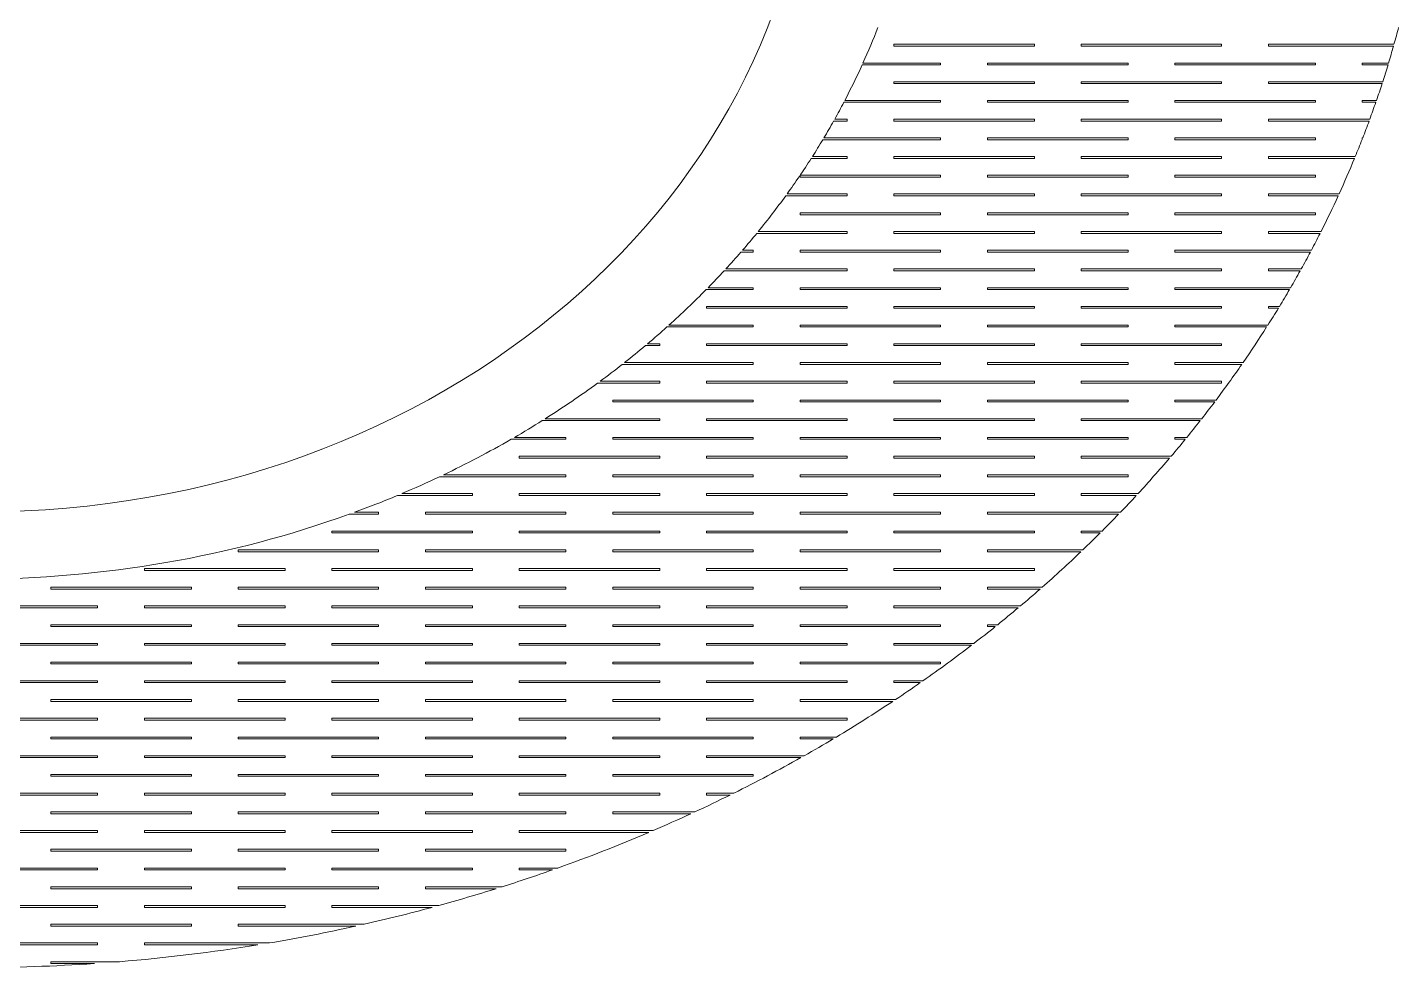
# Model space of a CAD drawing. Header units: millimetres. Extents: x 4 to 421, y -237 to -7.
# Drawn here: x 118 to 221.3, y -236.5 to -165.6 of the extents above; entities that cross this region are included whole.
import ezdxf

# ---------------------------------------------------------------- set-up
doc = ezdxf.new("R2010")
doc.units = ezdxf.units.MM
doc.header["$MEASUREMENT"] = 0
doc.layers.add('Layer 1', color=7, linetype='Continuous', lineweight=0)

msp = doc.modelspace()

# ---------------------------------------------------------------- linework, layer by layer
at = {"layer": 'Layer 1', "color": 5, "lineweight": 0, "true_color": 0x0000ff}
for p, q in [((183.29, -167.06), (183.29, -166.91)), ((193.87, -166.91), (183.29, -166.91)), ((183.29, -167.06), (193.87, -167.06)), ((193.87, -166.91), (193.87, -167.06)), ((207.98, -166.91), (197.4, -166.91)), ((197.4, -167.06), (197.4, -166.91)), ((197.4, -167.06), (207.98, -167.06)), ((207.98, -166.91), (207.98, -167.06)), ((211.51, -167.06), (211.51, -166.91)), ((220.96, -166.91), (211.51, -166.91)), ((211.51, -167.06), (220.92, -167.06)), ((186.81, -168.33), (180.96, -168.33)), ((186.81, -168.33), (186.81, -168.47)), ((200.93, -168.33), (190.34, -168.33)), ((190.34, -168.47), (190.34, -168.33)), ((200.93, -168.33), (200.93, -168.47)), ((204.45, -168.47), (204.45, -168.33)), ((215.04, -168.33), (204.45, -168.33)), ((215.04, -168.33), (215.04, -168.47)), ((218.56, -168.47), (218.56, -168.33)), ((220.55, -168.33), (218.56, -168.33)), ((180.9, -168.47), (186.81, -168.47)), ((190.34, -168.47), (200.93, -168.47)), ((204.45, -168.47), (215.04, -168.47)), ((218.56, -168.47), (220.51, -168.47)), ((183.29, -169.88), (183.29, -169.74)), ((193.87, -169.74), (183.29, -169.74)), ((183.29, -169.88), (193.87, -169.88)), ((193.87, -169.74), (193.87, -169.88)), ((207.98, -169.74), (197.4, -169.74)), ((197.4, -169.88), (197.4, -169.74)), ((197.4, -169.88), (207.98, -169.88)), ((207.98, -169.74), (207.98, -169.88)), ((211.51, -169.88), (211.51, -169.74)), ((220.11, -169.74), (211.51, -169.74)), ((211.51, -169.88), (220.07, -169.88)), ((179.52, -171.29), (186.81, -171.29)), ((186.81, -171.15), (179.59, -171.15)), ((186.81, -171.15), (186.81, -171.29)), ((200.93, -171.15), (190.34, -171.15)), ((190.34, -171.29), (190.34, -171.15)), ((190.34, -171.29), (200.93, -171.29)), ((200.93, -171.15), (200.93, -171.29)), ((204.45, -171.29), (204.45, -171.15)), ((215.04, -171.15), (204.45, -171.15)), ((204.45, -171.29), (215.04, -171.29)), ((215.04, -171.15), (215.04, -171.29)), ((218.56, -171.29), (218.56, -171.15)), ((219.64, -171.15), (218.56, -171.15)), ((218.56, -171.29), (219.59, -171.29)), ((178.75, -172.7), (179.76, -172.7)), ((179.76, -172.56), (178.83, -172.56)), ((179.76, -172.56), (179.76, -172.7)), ((183.29, -172.7), (183.29, -172.56)), ((193.87, -172.56), (183.29, -172.56)), ((183.29, -172.7), (193.87, -172.7)), ((193.87, -172.56), (193.87, -172.7)), ((207.98, -172.56), (197.4, -172.56)), ((197.4, -172.7), (197.4, -172.56)), ((197.4, -172.7), (207.98, -172.7)), ((207.98, -172.56), (207.98, -172.7)), ((211.51, -172.7), (211.51, -172.56)), ((219.14, -172.56), (211.51, -172.56)), ((211.51, -172.7), (219.09, -172.7)), ((177.93, -174.11), (186.81, -174.11)), ((186.81, -173.97), (178.02, -173.97)), ((186.81, -173.97), (186.81, -174.11)), ((200.93, -173.97), (190.34, -173.97)), ((190.34, -174.11), (190.34, -173.97)), ((190.34, -174.11), (200.93, -174.11)), ((200.93, -173.97), (200.93, -174.11)), ((204.45, -174.11), (204.45, -173.97)), ((215.04, -173.97), (204.45, -173.97)), ((204.45, -174.11), (215.04, -174.11)), ((215.04, -173.97), (215.04, -174.11)), ((218.61, -173.97), (218.56, -173.97)), ((218.56, -174.08), (218.56, -173.97)), ((177.06, -175.52), (179.76, -175.52)), ((179.76, -175.38), (177.15, -175.38)), ((179.76, -175.38), (179.76, -175.52)), ((183.29, -175.52), (183.29, -175.38)), ((193.87, -175.38), (183.29, -175.38)), ((183.29, -175.52), (193.87, -175.52)), ((193.87, -175.38), (193.87, -175.52)), ((207.98, -175.38), (197.4, -175.38)), ((197.4, -175.52), (197.4, -175.38)), ((197.4, -175.52), (207.98, -175.52)), ((207.98, -175.38), (207.98, -175.52)), ((211.51, -175.52), (211.51, -175.38)), ((218.04, -175.38), (211.51, -175.38)), ((211.51, -175.52), (217.99, -175.52)), ((176.23, -176.93), (176.23, -176.79)), ((186.81, -176.79), (176.23, -176.79)), ((176.23, -176.93), (186.81, -176.93)), ((186.81, -176.79), (186.81, -176.93)), ((200.93, -176.79), (190.34, -176.79)), ((190.34, -176.93), (190.34, -176.79)), ((190.34, -176.93), (200.93, -176.93)), ((200.93, -176.79), (200.93, -176.93)), ((204.45, -176.93), (204.45, -176.79)), ((215.04, -176.79), (204.45, -176.79)), ((204.45, -176.93), (215.04, -176.93)), ((215.04, -176.79), (215.04, -176.93)), ((175.14, -178.34), (179.76, -178.34)), ((179.76, -178.2), (175.24, -178.2)), ((179.76, -178.2), (179.76, -178.34)), ((193.87, -178.2), (183.29, -178.2)), ((183.29, -178.34), (183.29, -178.2)), ((183.29, -178.34), (193.87, -178.34)), ((193.87, -178.2), (193.87, -178.34)), ((207.98, -178.2), (197.4, -178.2)), ((197.4, -178.34), (197.4, -178.2)), ((197.4, -178.34), (207.98, -178.34)), ((207.98, -178.2), (207.98, -178.34)), ((211.51, -178.34), (211.51, -178.2)), ((216.82, -178.2), (211.51, -178.2)), ((211.51, -178.34), (216.76, -178.34)), ((186.81, -179.61), (176.23, -179.61)), ((176.23, -179.76), (176.23, -179.61)), ((186.81, -179.61), (186.81, -179.76)), ((200.93, -179.61), (190.34, -179.61)), ((190.34, -179.76), (190.34, -179.61)), ((200.93, -179.61), (200.93, -179.76)), ((204.45, -179.76), (204.45, -179.61)), ((215.04, -179.61), (204.45, -179.61)), ((215.04, -179.61), (215.04, -179.76)), ((176.23, -179.76), (186.81, -179.76)), ((190.34, -179.76), (200.93, -179.76)), ((204.45, -179.76), (215.04, -179.76)), ((172.96, -181.17), (179.76, -181.17)), ((179.76, -181.03), (173.07, -181.03)), ((179.76, -181.03), (179.76, -181.17)), ((193.87, -181.03), (183.29, -181.03)), ((183.29, -181.17), (183.29, -181.03)), ((183.29, -181.17), (193.87, -181.17)), ((193.87, -181.03), (193.87, -181.17)), ((207.98, -181.03), (197.4, -181.03)), ((197.4, -181.17), (197.4, -181.03)), ((197.4, -181.17), (207.98, -181.17)), ((207.98, -181.03), (207.98, -181.17)), ((211.51, -181.17), (211.51, -181.03)), ((215.47, -181.03), (211.51, -181.03)), ((211.51, -181.17), (215.39, -181.17)), ((171.77, -182.58), (172.7, -182.58)), ((172.7, -182.44), (171.89, -182.44)), ((172.7, -182.44), (172.7, -182.58)), ((186.81, -182.44), (176.23, -182.44)), ((176.23, -182.58), (176.23, -182.44)), ((176.23, -182.58), (186.81, -182.58)), ((186.81, -182.44), (186.81, -182.58)), ((200.93, -182.44), (190.34, -182.44)), ((190.34, -182.58), (190.34, -182.44)), ((190.34, -182.58), (200.93, -182.58)), ((200.93, -182.44), (200.93, -182.58)), ((204.45, -182.58), (204.45, -182.44)), ((214.74, -182.44), (204.45, -182.44)), ((204.45, -182.58), (214.66, -182.58)), ((170.5, -183.99), (179.76, -183.99)), ((179.76, -183.85), (170.63, -183.85)), ((179.76, -183.85), (179.76, -183.99)), ((193.87, -183.85), (183.29, -183.85)), ((183.29, -183.99), (183.29, -183.85)), ((183.29, -183.99), (193.87, -183.99)), ((193.87, -183.85), (193.87, -183.99)), ((207.98, -183.85), (197.4, -183.85)), ((197.4, -183.99), (197.4, -183.85)), ((197.4, -183.99), (207.98, -183.99)), ((207.98, -183.85), (207.98, -183.99)), ((211.51, -183.99), (211.51, -183.85)), ((213.97, -183.85), (211.51, -183.85)), ((211.51, -183.99), (213.89, -183.99)), ((169.15, -185.4), (172.7, -185.4)), ((172.7, -185.26), (169.29, -185.26)), ((172.7, -185.26), (172.7, -185.4)), ((186.81, -185.26), (176.23, -185.26)), ((176.23, -185.4), (176.23, -185.26)), ((176.23, -185.4), (186.81, -185.4)), ((186.81, -185.26), (186.81, -185.4)), ((200.93, -185.26), (190.34, -185.26)), ((190.34, -185.4), (190.34, -185.26)), ((190.34, -185.4), (200.93, -185.4)), ((200.93, -185.26), (200.93, -185.4)), ((204.45, -185.4), (204.45, -185.26)), ((213.17, -185.26), (204.45, -185.26)), ((204.45, -185.4), (213.09, -185.4)), ((169.18, -186.81), (169.18, -186.67)), ((179.76, -186.67), (169.18, -186.67)), ((169.18, -186.81), (179.76, -186.81)), ((179.76, -186.67), (179.76, -186.81)), ((193.87, -186.67), (183.29, -186.67)), ((183.29, -186.81), (183.29, -186.67)), ((183.29, -186.81), (193.87, -186.81)), ((193.87, -186.67), (193.87, -186.81)), ((207.98, -186.67), (197.4, -186.67)), ((197.4, -186.81), (197.4, -186.67)), ((197.4, -186.81), (207.98, -186.81)), ((207.98, -186.67), (207.98, -186.81)), ((211.51, -186.81), (211.51, -186.67)), ((212.34, -186.67), (211.51, -186.67)), ((211.51, -186.81), (212.25, -186.81)), ((166.19, -188.22), (172.7, -188.22)), ((172.7, -188.08), (166.35, -188.08)), ((172.7, -188.08), (172.7, -188.22)), ((186.81, -188.08), (176.23, -188.08)), ((176.23, -188.22), (176.23, -188.08)), ((176.23, -188.22), (186.81, -188.22)), ((186.81, -188.08), (186.81, -188.22)), ((200.93, -188.08), (190.34, -188.08)), ((190.34, -188.22), (190.34, -188.08)), ((190.34, -188.22), (200.93, -188.22)), ((200.93, -188.08), (200.93, -188.22)), ((204.45, -188.22), (204.45, -188.08)), ((211.46, -188.08), (204.45, -188.08)), ((204.45, -188.22), (211.37, -188.22)), ((164.57, -189.63), (165.65, -189.63)), ((165.65, -189.49), (164.73, -189.49)), ((165.65, -189.49), (165.65, -189.63)), ((169.18, -189.63), (169.18, -189.49)), ((179.76, -189.49), (169.18, -189.49)), ((169.18, -189.63), (179.76, -189.63)), ((179.76, -189.49), (179.76, -189.63)), ((193.87, -189.49), (183.29, -189.49)), ((183.29, -189.63), (183.29, -189.49)), ((183.29, -189.63), (193.87, -189.63)), ((193.87, -189.49), (193.87, -189.63)), ((207.98, -189.49), (197.4, -189.49)), ((197.4, -189.63), (197.4, -189.49)), ((197.4, -189.63), (207.98, -189.63)), ((207.98, -189.49), (207.98, -189.63)), ((162.83, -191.04), (172.7, -191.04)), ((172.7, -190.9), (163.01, -190.9)), ((172.7, -190.9), (172.7, -191.04)), ((186.81, -190.9), (176.23, -190.9)), ((176.23, -191.04), (176.23, -190.9)), ((176.23, -191.04), (186.81, -191.04)), ((186.81, -190.9), (186.81, -191.04)), ((200.93, -190.9), (190.34, -190.9)), ((190.34, -191.04), (190.34, -190.9)), ((190.34, -191.04), (200.93, -191.04)), ((200.93, -190.9), (200.93, -191.04)), ((204.45, -191.04), (204.45, -190.9)), ((209.59, -190.9), (204.45, -190.9)), ((204.45, -191.04), (209.5, -191.04)), ((160.97, -192.46), (165.65, -192.46)), ((165.65, -192.31), (161.16, -192.31)), ((165.65, -192.31), (165.65, -192.46)), ((169.18, -192.46), (169.18, -192.31)), ((179.76, -192.31), (169.18, -192.31)), ((169.18, -192.46), (179.76, -192.46)), ((179.76, -192.31), (179.76, -192.46)), ((193.87, -192.31), (183.29, -192.31)), ((183.29, -192.46), (183.29, -192.31)), ((183.29, -192.46), (193.87, -192.46)), ((193.87, -192.31), (193.87, -192.46)), ((197.4, -192.46), (197.4, -192.31)), ((207.98, -192.31), (197.4, -192.31)), ((197.4, -192.46), (207.98, -192.46)), ((207.98, -192.31), (207.98, -192.46)), ((162.12, -193.87), (162.12, -193.73)), ((172.7, -193.73), (162.12, -193.73)), ((162.12, -193.87), (172.7, -193.87)), ((172.7, -193.73), (172.7, -193.87)), ((186.81, -193.73), (176.23, -193.73)), ((176.23, -193.87), (176.23, -193.73)), ((176.23, -193.87), (186.81, -193.87)), ((186.81, -193.73), (186.81, -193.87)), ((190.34, -193.87), (190.34, -193.73)), ((200.93, -193.73), (190.34, -193.73)), ((190.34, -193.87), (200.93, -193.87)), ((200.93, -193.73), (200.93, -193.87)), ((204.45, -193.87), (204.45, -193.73)), ((207.56, -193.73), (204.45, -193.73)), ((204.45, -193.87), (207.46, -193.87)), ((165.65, -195.14), (157.03, -195.14)), ((165.65, -195.14), (165.65, -195.28)), ((169.18, -195.28), (169.18, -195.14)), ((179.76, -195.14), (169.18, -195.14)), ((179.76, -195.14), (179.76, -195.28)), ((193.87, -195.14), (183.29, -195.14)), ((183.29, -195.28), (183.29, -195.14)), ((193.87, -195.14), (193.87, -195.28)), ((197.4, -195.28), (197.4, -195.14)), ((206.48, -195.14), (197.4, -195.14)), ((156.8, -195.28), (165.65, -195.28)), ((169.18, -195.28), (179.76, -195.28)), ((183.29, -195.28), (193.87, -195.28)), ((197.4, -195.28), (206.37, -195.28)), ((154.46, -196.69), (158.59, -196.69)), ((158.59, -196.55), (154.7, -196.55)), ((158.59, -196.55), (158.59, -196.69)), ((162.12, -196.69), (162.12, -196.55)), ((172.7, -196.55), (162.12, -196.55)), ((162.12, -196.69), (172.7, -196.69)), ((172.7, -196.55), (172.7, -196.69)), ((186.81, -196.55), (176.23, -196.55)), ((176.23, -196.69), (176.23, -196.55)), ((176.23, -196.69), (186.81, -196.69)), ((186.81, -196.55), (186.81, -196.69)), ((190.34, -196.69), (190.34, -196.55)), ((200.93, -196.55), (190.34, -196.55)), ((190.34, -196.69), (200.93, -196.69)), ((200.93, -196.55), (200.93, -196.69)), ((204.45, -196.69), (204.45, -196.55)), ((205.35, -196.55), (204.45, -196.55)), ((204.45, -196.69), (205.24, -196.69)), ((155.06, -198.1), (155.06, -197.96)), ((165.65, -197.96), (155.06, -197.96)), ((155.06, -198.1), (165.65, -198.1)), ((165.65, -197.96), (165.65, -198.1)), ((169.18, -198.1), (169.18, -197.96)), ((179.76, -197.96), (169.18, -197.96)), ((169.18, -198.1), (179.76, -198.1)), ((179.76, -197.96), (179.76, -198.1)), ((193.87, -197.96), (183.29, -197.96)), ((183.29, -198.1), (183.29, -197.96)), ((183.29, -198.1), (193.87, -198.1)), ((193.87, -197.96), (193.87, -198.1)), ((197.4, -198.1), (197.4, -197.96)), ((204.18, -197.96), (197.4, -197.96)), ((197.4, -198.1), (204.06, -198.1)), ((149.06, -199.51), (158.59, -199.51)), ((158.59, -199.37), (149.36, -199.37)), ((158.59, -199.37), (158.59, -199.51)), ((162.12, -199.51), (162.12, -199.37)), ((172.7, -199.37), (162.12, -199.37)), ((162.12, -199.51), (172.7, -199.51)), ((172.7, -199.37), (172.7, -199.51)), ((186.81, -199.37), (176.23, -199.37)), ((176.23, -199.51), (176.23, -199.37)), ((176.23, -199.51), (186.81, -199.51)), ((186.81, -199.37), (186.81, -199.51)), ((190.34, -199.51), (190.34, -199.37)), ((200.93, -199.37), (190.34, -199.37)), ((190.34, -199.51), (200.93, -199.51)), ((200.93, -199.37), (200.93, -199.51)), ((145.89, -200.92), (151.54, -200.92)), ((151.54, -200.78), (146.22, -200.78)), ((151.54, -200.78), (151.54, -200.92)), ((155.06, -200.92), (155.06, -200.78)), ((165.65, -200.78), (155.06, -200.78)), ((155.06, -200.92), (165.65, -200.92)), ((165.65, -200.78), (165.65, -200.92)), ((169.18, -200.92), (169.18, -200.78)), ((179.76, -200.78), (169.18, -200.78)), ((169.18, -200.92), (179.76, -200.92)), ((179.76, -200.78), (179.76, -200.92)), ((193.87, -200.78), (183.29, -200.78)), ((183.29, -200.92), (183.29, -200.78)), ((183.29, -200.92), (193.87, -200.92)), ((193.87, -200.78), (193.87, -200.92)), ((197.4, -200.92), (197.4, -200.78)), ((201.68, -200.78), (197.4, -200.78)), ((197.4, -200.92), (201.55, -200.92)), ((142.27, -202.33), (144.48, -202.33)), ((144.48, -202.19), (142.66, -202.19)), ((144.48, -202.19), (144.48, -202.33)), ((148.01, -202.33), (148.01, -202.19)), ((158.59, -202.19), (148.01, -202.19)), ((148.01, -202.33), (158.59, -202.33)), ((158.59, -202.19), (158.59, -202.33)), ((162.12, -202.33), (162.12, -202.19)), ((172.7, -202.19), (162.12, -202.19)), ((162.12, -202.33), (172.7, -202.33)), ((172.7, -202.19), (172.7, -202.33)), ((186.81, -202.19), (176.23, -202.19)), ((176.23, -202.33), (176.23, -202.19)), ((176.23, -202.33), (186.81, -202.33)), ((186.81, -202.19), (186.81, -202.33)), ((190.34, -202.33), (190.34, -202.19)), ((200.36, -202.19), (190.34, -202.19)), ((190.34, -202.33), (200.22, -202.33)), ((140.95, -203.74), (140.95, -203.6)), ((151.54, -203.6), (140.95, -203.6)), ((140.95, -203.74), (151.54, -203.74)), ((151.54, -203.6), (151.54, -203.74)), ((155.06, -203.74), (155.06, -203.6)), ((165.65, -203.6), (155.06, -203.6)), ((155.06, -203.74), (165.65, -203.74)), ((165.65, -203.6), (165.65, -203.74)), ((169.18, -203.74), (169.18, -203.6)), ((179.76, -203.6), (169.18, -203.6)), ((169.18, -203.74), (179.76, -203.74)), ((179.76, -203.6), (179.76, -203.74)), ((193.87, -203.6), (183.29, -203.6)), ((183.29, -203.74), (183.29, -203.6)), ((183.29, -203.74), (193.87, -203.74)), ((193.87, -203.6), (193.87, -203.74)), ((197.4, -203.74), (197.4, -203.6)), ((198.97, -203.6), (197.4, -203.6)), ((197.4, -203.74), (198.83, -203.74)), ((133.9, -205.16), (133.9, -205.01)), ((144.48, -205.01), (133.9, -205.01)), ((133.9, -205.16), (144.48, -205.16)), ((144.48, -205.01), (144.48, -205.16)), ((148.01, -205.16), (148.01, -205.01)), ((158.59, -205.01), (148.01, -205.01)), ((148.01, -205.16), (158.59, -205.16)), ((158.59, -205.01), (158.59, -205.16)), ((162.12, -205.16), (162.12, -205.01)), ((172.7, -205.01), (162.12, -205.01)), ((162.12, -205.16), (172.7, -205.16)), ((172.7, -205.01), (172.7, -205.16)), ((186.81, -205.01), (176.23, -205.01)), ((176.23, -205.16), (176.23, -205.01)), ((176.23, -205.16), (186.81, -205.16)), ((186.81, -205.01), (186.81, -205.16)), ((190.34, -205.16), (190.34, -205.01)), ((197.53, -205.01), (190.34, -205.01)), ((190.34, -205.16), (197.38, -205.16)), ((126.84, -206.57), (126.84, -206.43)), ((137.43, -206.43), (126.84, -206.43)), ((126.84, -206.57), (137.43, -206.57)), ((137.43, -206.43), (137.43, -206.57)), ((151.54, -206.43), (140.95, -206.43)), ((140.95, -206.57), (140.95, -206.43)), ((140.95, -206.57), (151.54, -206.57)), ((151.54, -206.43), (151.54, -206.57)), ((165.65, -206.43), (155.06, -206.43)), ((155.06, -206.57), (155.06, -206.43)), ((155.06, -206.57), (165.65, -206.57)), ((165.65, -206.43), (165.65, -206.57)), ((179.76, -206.43), (169.18, -206.43)), ((169.18, -206.57), (169.18, -206.43)), ((169.18, -206.57), (179.76, -206.57)), ((179.76, -206.43), (179.76, -206.57)), ((193.87, -206.43), (183.29, -206.43)), ((183.29, -206.57), (183.29, -206.43)), ((183.29, -206.57), (193.87, -206.57)), ((193.87, -206.43), (193.87, -206.57)), ((119.79, -207.98), (119.79, -207.84)), ((130.37, -207.84), (119.79, -207.84)), ((119.79, -207.98), (130.37, -207.98)), ((130.37, -207.84), (130.37, -207.98)), ((144.48, -207.84), (133.9, -207.84)), ((133.9, -207.98), (133.9, -207.84)), ((133.9, -207.98), (144.48, -207.98)), ((144.48, -207.84), (144.48, -207.98)), ((158.59, -207.84), (148.01, -207.84)), ((148.01, -207.98), (148.01, -207.84)), ((148.01, -207.98), (158.59, -207.98)), ((158.59, -207.84), (158.59, -207.98)), ((172.7, -207.84), (162.12, -207.84)), ((162.12, -207.98), (162.12, -207.84)), ((162.12, -207.98), (172.7, -207.98)), ((172.7, -207.84), (172.7, -207.98)), ((186.81, -207.84), (176.23, -207.84)), ((176.23, -207.98), (176.23, -207.84)), ((176.23, -207.98), (186.81, -207.98)), ((186.81, -207.84), (186.81, -207.98)), ((190.34, -207.98), (190.34, -207.84)), ((194.46, -207.84), (190.34, -207.84)), ((190.34, -207.98), (194.3, -207.98)), ((123.31, -209.25), (112.73, -209.25)), ((112.73, -209.39), (123.31, -209.39)), ((123.31, -209.25), (123.31, -209.39)), ((137.43, -209.25), (126.84, -209.25)), ((126.84, -209.39), (126.84, -209.25)), ((126.84, -209.39), (137.43, -209.39)), ((137.43, -209.25), (137.43, -209.39)), ((151.54, -209.25), (140.95, -209.25)), ((140.95, -209.39), (140.95, -209.25)), ((140.95, -209.39), (151.54, -209.39)), ((151.54, -209.25), (151.54, -209.39)), ((165.65, -209.25), (155.06, -209.25)), ((155.06, -209.39), (155.06, -209.25)), ((155.06, -209.39), (165.65, -209.39)), ((165.65, -209.25), (165.65, -209.39)), ((179.76, -209.25), (169.18, -209.25)), ((169.18, -209.39), (169.18, -209.25)), ((169.18, -209.39), (179.76, -209.39)), ((179.76, -209.25), (179.76, -209.39)), ((183.29, -209.39), (183.29, -209.25)), ((192.82, -209.25), (183.29, -209.25)), ((183.29, -209.39), (192.65, -209.39)), ((130.37, -210.66), (119.79, -210.66)), ((119.79, -210.8), (119.79, -210.66)), ((130.37, -210.66), (130.37, -210.8)), ((144.48, -210.66), (133.9, -210.66)), ((133.9, -210.8), (133.9, -210.66)), ((144.48, -210.66), (144.48, -210.8)), ((158.59, -210.66), (148.01, -210.66)), ((148.01, -210.8), (148.01, -210.66)), ((158.59, -210.66), (158.59, -210.8)), ((172.7, -210.66), (162.12, -210.66)), ((162.12, -210.8), (162.12, -210.66)), ((172.7, -210.66), (172.7, -210.8)), ((176.23, -210.8), (176.23, -210.66)), ((186.81, -210.66), (176.23, -210.66)), ((186.81, -210.66), (186.81, -210.8)), ((190.34, -210.8), (190.34, -210.66)), ((191.11, -210.66), (190.34, -210.66)), ((119.79, -210.8), (130.37, -210.8)), ((133.9, -210.8), (144.48, -210.8)), ((148.01, -210.8), (158.59, -210.8)), ((162.12, -210.8), (172.7, -210.8)), ((176.23, -210.8), (186.81, -210.8)), ((190.34, -210.8), (190.93, -210.8)), ((123.31, -212.07), (112.73, -212.07)), ((112.73, -212.21), (123.31, -212.21)), ((123.31, -212.07), (123.31, -212.21)), ((137.43, -212.07), (126.84, -212.07)), ((126.84, -212.21), (126.84, -212.07)), ((126.84, -212.21), (137.43, -212.21)), ((137.43, -212.07), (137.43, -212.21)), ((151.54, -212.07), (140.95, -212.07)), ((140.95, -212.21), (140.95, -212.07)), ((140.95, -212.21), (151.54, -212.21)), ((151.54, -212.07), (151.54, -212.21)), ((165.65, -212.07), (155.06, -212.07)), ((155.06, -212.21), (155.06, -212.07)), ((155.06, -212.21), (165.65, -212.21)), ((165.65, -212.07), (165.65, -212.21)), ((179.76, -212.07), (169.18, -212.07)), ((169.18, -212.21), (169.18, -212.07)), ((169.18, -212.21), (179.76, -212.21)), ((179.76, -212.07), (179.76, -212.21)), ((183.29, -212.21), (183.29, -212.07)), ((189.32, -212.07), (183.29, -212.07)), ((183.29, -212.21), (189.14, -212.21)), ((130.37, -213.48), (119.79, -213.48)), ((119.79, -213.62), (119.79, -213.48)), ((119.79, -213.62), (130.37, -213.62)), ((130.37, -213.48), (130.37, -213.62)), ((144.48, -213.48), (133.9, -213.48)), ((133.9, -213.62), (133.9, -213.48)), ((133.9, -213.62), (144.48, -213.62)), ((144.48, -213.48), (144.48, -213.62)), ((158.59, -213.48), (148.01, -213.48)), ((148.01, -213.62), (148.01, -213.48)), ((148.01, -213.62), (158.59, -213.62)), ((158.59, -213.48), (158.59, -213.62)), ((172.7, -213.48), (162.12, -213.48)), ((162.12, -213.62), (162.12, -213.48)), ((162.12, -213.62), (172.7, -213.62)), ((172.7, -213.48), (172.7, -213.62)), ((176.23, -213.62), (176.23, -213.48)), ((186.81, -213.48), (176.23, -213.48)), ((176.23, -213.62), (186.81, -213.62)), ((186.81, -213.48), (186.81, -213.62)), ((123.31, -214.89), (112.73, -214.89)), ((112.73, -215.03), (123.31, -215.03)), ((123.31, -214.89), (123.31, -215.03)), ((137.43, -214.89), (126.84, -214.89)), ((126.84, -215.03), (126.84, -214.89)), ((126.84, -215.03), (137.43, -215.03)), ((137.43, -214.89), (137.43, -215.03)), ((151.54, -214.89), (140.95, -214.89)), ((140.95, -215.03), (140.95, -214.89)), ((140.95, -215.03), (151.54, -215.03)), ((151.54, -214.89), (151.54, -215.03)), ((165.65, -214.89), (155.06, -214.89)), ((155.06, -215.03), (155.06, -214.89)), ((155.06, -215.03), (165.65, -215.03)), ((165.65, -214.89), (165.65, -215.03)), ((179.76, -214.89), (169.18, -214.89)), ((169.18, -215.03), (169.18, -214.89)), ((169.18, -215.03), (179.76, -215.03)), ((179.76, -214.89), (179.76, -215.03)), ((183.29, -215.03), (183.29, -214.89)), ((185.48, -214.89), (183.29, -214.89)), ((183.29, -215.03), (185.28, -215.03)), ((130.37, -216.3), (119.79, -216.3)), ((119.79, -216.44), (119.79, -216.3)), ((119.79, -216.44), (130.37, -216.44)), ((130.37, -216.3), (130.37, -216.44)), ((144.48, -216.3), (133.9, -216.3)), ((133.9, -216.44), (133.9, -216.3)), ((133.9, -216.44), (144.48, -216.44)), ((144.48, -216.3), (144.48, -216.44)), ((158.59, -216.3), (148.01, -216.3)), ((148.01, -216.44), (148.01, -216.3)), ((148.01, -216.44), (158.59, -216.44)), ((158.59, -216.3), (158.59, -216.44)), ((172.7, -216.3), (162.12, -216.3)), ((162.12, -216.44), (162.12, -216.3)), ((162.12, -216.44), (172.7, -216.44)), ((172.7, -216.3), (172.7, -216.44)), ((176.23, -216.44), (176.23, -216.3)), ((183.42, -216.3), (176.23, -216.3)), ((176.23, -216.44), (183.2, -216.44)), ((123.31, -217.71), (112.73, -217.71)), ((112.73, -217.86), (123.31, -217.86)), ((123.31, -217.71), (123.31, -217.86)), ((137.43, -217.71), (126.84, -217.71)), ((126.84, -217.86), (126.84, -217.71)), ((126.84, -217.86), (137.43, -217.86)), ((137.43, -217.71), (137.43, -217.86)), ((151.54, -217.71), (140.95, -217.71)), ((140.95, -217.86), (140.95, -217.71)), ((140.95, -217.86), (151.54, -217.86)), ((151.54, -217.71), (151.54, -217.86)), ((165.65, -217.71), (155.06, -217.71)), ((155.06, -217.86), (155.06, -217.71)), ((155.06, -217.86), (165.65, -217.86)), ((165.65, -217.71), (165.65, -217.86)), ((169.18, -217.86), (169.18, -217.71)), ((179.76, -217.71), (169.18, -217.71)), ((169.18, -217.86), (179.76, -217.86)), ((179.76, -217.71), (179.76, -217.86)), ((130.37, -219.13), (119.79, -219.13)), ((119.79, -219.27), (119.79, -219.13)), ((119.79, -219.27), (130.37, -219.27)), ((130.37, -219.13), (130.37, -219.27)), ((144.48, -219.13), (133.9, -219.13)), ((133.9, -219.27), (133.9, -219.13)), ((133.9, -219.27), (144.48, -219.27)), ((144.48, -219.13), (144.48, -219.27)), ((158.59, -219.13), (148.01, -219.13)), ((148.01, -219.27), (148.01, -219.13)), ((148.01, -219.27), (158.59, -219.27)), ((158.59, -219.13), (158.59, -219.27)), ((162.12, -219.27), (162.12, -219.13)), ((172.7, -219.13), (162.12, -219.13)), ((162.12, -219.27), (172.7, -219.27)), ((172.7, -219.13), (172.7, -219.27)), ((176.23, -219.27), (176.23, -219.13)), ((178.96, -219.13), (176.23, -219.13)), ((176.23, -219.27), (178.72, -219.27)), ((123.31, -220.54), (112.73, -220.54)), ((112.73, -220.68), (123.31, -220.68)), ((123.31, -220.54), (123.31, -220.68)), ((137.43, -220.54), (126.84, -220.54)), ((126.84, -220.68), (126.84, -220.54)), ((126.84, -220.68), (137.43, -220.68)), ((137.43, -220.54), (137.43, -220.68)), ((151.54, -220.54), (140.95, -220.54)), ((140.95, -220.68), (140.95, -220.54)), ((140.95, -220.68), (151.54, -220.68)), ((151.54, -220.54), (151.54, -220.68)), ((165.65, -220.54), (155.06, -220.54)), ((155.06, -220.68), (155.06, -220.54)), ((155.06, -220.68), (165.65, -220.68)), ((165.65, -220.54), (165.65, -220.68)), ((169.18, -220.68), (169.18, -220.54)), ((176.53, -220.54), (169.18, -220.54)), ((169.18, -220.68), (176.28, -220.68)), ((130.37, -221.95), (119.79, -221.95)), ((119.79, -222.09), (119.79, -221.95)), ((130.37, -221.95), (130.37, -222.09)), ((144.48, -221.95), (133.9, -221.95)), ((133.9, -222.09), (133.9, -221.95)), ((144.48, -221.95), (144.48, -222.09)), ((158.59, -221.95), (148.01, -221.95)), ((148.01, -222.09), (148.01, -221.95)), ((158.59, -221.95), (158.59, -222.09)), ((162.12, -222.09), (162.12, -221.95)), ((172.7, -221.95), (162.12, -221.95)), ((172.7, -221.95), (172.7, -222.09)), ((119.79, -222.09), (130.37, -222.09)), ((133.9, -222.09), (144.48, -222.09)), ((148.01, -222.09), (158.59, -222.09)), ((162.12, -222.09), (172.7, -222.09)), ((123.31, -223.36), (112.73, -223.36)), ((112.73, -223.5), (123.31, -223.5)), ((123.31, -223.36), (123.31, -223.5)), ((137.43, -223.36), (126.84, -223.36)), ((126.84, -223.5), (126.84, -223.36)), ((126.84, -223.5), (137.43, -223.5)), ((137.43, -223.36), (137.43, -223.5)), ((151.54, -223.36), (140.95, -223.36)), ((140.95, -223.5), (140.95, -223.36)), ((140.95, -223.5), (151.54, -223.5)), ((151.54, -223.36), (151.54, -223.5)), ((165.65, -223.36), (155.06, -223.36)), ((155.06, -223.5), (155.06, -223.36)), ((155.06, -223.5), (165.65, -223.5)), ((165.65, -223.36), (165.65, -223.5)), ((169.18, -223.5), (169.18, -223.36)), ((171.23, -223.36), (169.18, -223.36)), ((169.18, -223.5), (170.95, -223.5)), ((130.37, -224.77), (119.79, -224.77)), ((119.79, -224.91), (119.79, -224.77)), ((119.79, -224.91), (130.37, -224.91)), ((130.37, -224.77), (130.37, -224.91)), ((144.48, -224.77), (133.9, -224.77)), ((133.9, -224.91), (133.9, -224.77)), ((133.9, -224.91), (144.48, -224.91)), ((144.48, -224.77), (144.48, -224.91)), ((158.59, -224.77), (148.01, -224.77)), ((148.01, -224.91), (148.01, -224.77)), ((148.01, -224.91), (158.59, -224.91)), ((158.59, -224.77), (158.59, -224.91)), ((162.12, -224.91), (162.12, -224.77)), ((168.3, -224.77), (162.12, -224.77)), ((162.12, -224.91), (168, -224.91)), ((123.31, -226.18), (112.73, -226.18)), ((123.31, -226.18), (123.31, -226.32)), ((137.43, -226.18), (126.84, -226.18)), ((126.84, -226.32), (126.84, -226.18)), ((137.43, -226.18), (137.43, -226.32)), ((151.54, -226.18), (140.95, -226.18)), ((140.95, -226.32), (140.95, -226.18)), ((151.54, -226.18), (151.54, -226.32)), ((155.06, -226.32), (155.06, -226.18)), ((165.15, -226.18), (155.06, -226.18)), ((112.73, -226.32), (123.31, -226.32)), ((126.84, -226.32), (137.43, -226.32)), ((140.95, -226.32), (151.54, -226.32)), ((155.06, -226.32), (164.82, -226.32)), ((130.37, -227.59), (119.79, -227.59)), ((119.79, -227.73), (119.79, -227.59)), ((119.79, -227.73), (130.37, -227.73)), ((130.37, -227.59), (130.37, -227.73)), ((144.48, -227.59), (133.9, -227.59)), ((133.9, -227.73), (133.9, -227.59)), ((133.9, -227.73), (144.48, -227.73)), ((144.48, -227.59), (144.48, -227.73)), ((148.01, -227.73), (148.01, -227.59)), ((158.59, -227.59), (148.01, -227.59)), ((148.01, -227.73), (158.59, -227.73)), ((158.59, -227.59), (158.59, -227.73)), ((123.31, -229), (112.73, -229)), ((112.73, -229.14), (123.31, -229.14)), ((123.31, -229), (123.31, -229.14)), ((137.43, -229), (126.84, -229)), ((126.84, -229.14), (126.84, -229)), ((126.84, -229.14), (137.43, -229.14)), ((137.43, -229), (137.43, -229.14)), ((151.54, -229), (140.95, -229)), ((140.95, -229.14), (140.95, -229)), ((140.95, -229.14), (151.54, -229.14)), ((151.54, -229), (151.54, -229.14)), ((155.06, -229.14), (155.06, -229)), ((157.97, -229), (155.06, -229)), ((155.06, -229.14), (157.57, -229.14)), ((130.37, -230.41), (119.79, -230.41)), ((119.79, -230.56), (119.79, -230.41)), ((119.79, -230.56), (130.37, -230.56)), ((130.37, -230.41), (130.37, -230.56)), ((144.48, -230.41), (133.9, -230.41)), ((133.9, -230.56), (133.9, -230.41)), ((133.9, -230.56), (144.48, -230.56)), ((144.48, -230.41), (144.48, -230.56)), ((148.01, -230.56), (148.01, -230.41)), ((153.78, -230.41), (148.01, -230.41)), ((148.01, -230.56), (153.33, -230.56)), ((123.31, -231.83), (112.73, -231.83)), ((112.73, -231.97), (123.31, -231.97)), ((123.31, -231.83), (123.31, -231.97)), ((137.43, -231.83), (126.84, -231.83)), ((126.84, -231.97), (126.84, -231.83)), ((126.84, -231.97), (137.43, -231.97)), ((137.43, -231.83), (137.43, -231.97)), ((140.95, -231.97), (140.95, -231.83)), ((149.01, -231.83), (140.95, -231.83)), ((140.95, -231.97), (148.5, -231.97)), ((130.37, -233.24), (119.79, -233.24)), ((119.79, -233.38), (119.79, -233.24)), ((119.79, -233.38), (130.37, -233.38)), ((130.37, -233.24), (130.37, -233.38)), ((133.9, -233.38), (133.9, -233.24)), ((143.38, -233.24), (133.9, -233.24)), ((133.9, -233.38), (142.75, -233.38)), ((123.31, -234.65), (112.73, -234.65)), ((112.73, -234.79), (123.31, -234.79)), ((123.31, -234.65), (123.31, -234.79)), ((126.84, -234.79), (126.84, -234.65)), ((136.25, -234.65), (126.84, -234.65)), ((126.84, -234.79), (135.39, -234.79)), ((119.79, -236.2), (119.79, -236.06)), ((124.96, -236.06), (119.79, -236.06)), ((119.79, -236.2), (123.07, -236.2))]:
    msp.add_line(p, q, dxfattribs=at)
at = {"layer": 'Layer 1', "color": 1, "lineweight": 0, "true_color": 0xff0000}
msp.add_ellipse((114.58, -148.53), major_axis=(62.44, 0), ratio=0.858757, dxfattribs=at)
at = {"layer": 'Layer 1', "color": 5, "lineweight": 0, "true_color": 0x0000ff}
for points in [[(180.96, -168.33), (181.36, -167.44), (181.74, -166.55), (182.09, -165.64)], [(220.96, -166.91), (221.08, -166.49), (221.2, -166.07), (221.31, -165.64)], [(220.55, -168.33), (220.68, -167.9), (220.8, -167.48), (220.92, -167.06)], [(179.59, -171.15), (180.05, -170.27), (180.49, -169.37), (180.9, -168.47)], [(220.11, -169.74), (220.25, -169.31), (220.38, -168.89), (220.51, -168.47)], [(219.64, -171.15), (219.79, -170.73), (219.93, -170.3), (220.07, -169.88)], [(178.83, -172.56), (179.07, -172.14), (179.3, -171.71), (179.52, -171.29)], [(219.14, -172.56), (219.29, -172.14), (219.44, -171.71), (219.59, -171.29)], [(178.02, -173.97), (178.27, -173.55), (178.51, -173.13), (178.75, -172.7)], [(218.61, -173.97), (218.77, -173.55), (218.93, -173.12), (219.09, -172.7)], [(177.15, -175.38), (177.42, -174.96), (177.68, -174.54), (177.93, -174.11)], [(218.04, -175.38), (218.22, -174.95), (218.39, -174.52), (218.56, -174.08)], [(175.24, -178.2), (175.87, -177.33), (176.48, -176.43), (177.06, -175.52)], [(216.82, -178.2), (217.23, -177.32), (217.61, -176.42), (217.99, -175.52)], [(173.07, -181.03), (173.79, -180.15), (174.47, -179.26), (175.14, -178.34)], [(215.47, -181.03), (215.91, -180.14), (216.34, -179.25), (216.76, -178.34)], [(171.89, -182.44), (172.25, -182.02), (172.61, -181.59), (172.96, -181.17)], [(214.74, -182.44), (214.96, -182.01), (215.18, -181.59), (215.39, -181.17)], [(170.63, -183.85), (171.01, -183.43), (171.39, -183.01), (171.77, -182.58)], [(213.97, -183.85), (214.21, -183.43), (214.44, -183), (214.66, -182.58)], [(169.29, -185.26), (169.7, -184.84), (170.1, -184.42), (170.5, -183.99)], [(213.17, -185.26), (213.42, -184.84), (213.66, -184.41), (213.89, -183.99)], [(166.35, -188.08), (167.31, -187.22), (168.25, -186.32), (169.15, -185.4)], [(212.34, -186.67), (212.59, -186.25), (212.84, -185.83), (213.09, -185.4)], [(211.46, -188.08), (211.73, -187.66), (211.99, -187.24), (212.25, -186.81)], [(164.73, -189.49), (165.23, -189.08), (165.71, -188.65), (166.19, -188.22)], [(209.59, -190.9), (210.2, -190.02), (210.8, -189.13), (211.37, -188.22)], [(163.01, -190.9), (163.53, -190.49), (164.05, -190.06), (164.57, -189.63)], [(161.16, -192.31), (161.72, -191.9), (162.28, -191.48), (162.83, -191.04)], [(207.56, -193.73), (208.22, -192.84), (208.87, -191.95), (209.5, -191.04)], [(157.03, -195.14), (158.37, -194.29), (159.68, -193.39), (160.97, -192.46)], [(206.48, -195.14), (206.81, -194.72), (207.13, -194.29), (207.46, -193.87)], [(154.7, -196.55), (155.41, -196.14), (156.11, -195.71), (156.8, -195.28)], [(205.35, -196.55), (205.7, -196.13), (206.03, -195.7), (206.37, -195.28)], [(149.36, -199.37), (151.09, -198.54), (152.79, -197.65), (154.46, -196.69)], [(204.18, -197.96), (204.54, -197.54), (204.89, -197.12), (205.24, -196.69)], [(201.68, -200.78), (202.49, -199.9), (203.28, -199.01), (204.06, -198.1)], [(146.22, -200.78), (147.18, -200.38), (148.12, -199.95), (149.06, -199.51)], [(142.66, -202.19), (143.74, -201.79), (144.82, -201.37), (145.89, -200.92)], [(200.36, -202.19), (200.76, -201.77), (201.16, -201.35), (201.55, -200.92)], [(114.02, -207.22), (123.73, -207.22), (133.34, -205.56), (142.27, -202.33)], [(198.97, -203.6), (199.39, -203.18), (199.81, -202.76), (200.22, -202.33)], [(197.53, -205.01), (197.97, -204.59), (198.4, -204.17), (198.83, -203.74)], [(194.46, -207.84), (195.45, -206.96), (196.43, -206.07), (197.38, -205.16)], [(192.82, -209.25), (193.32, -208.83), (193.81, -208.41), (194.3, -207.98)], [(191.11, -210.66), (191.63, -210.24), (192.14, -209.82), (192.65, -209.39)], [(189.32, -212.07), (189.86, -211.65), (190.4, -211.23), (190.93, -210.8)], [(185.48, -214.89), (186.72, -214.02), (187.94, -213.13), (189.14, -212.21)], [(183.42, -216.3), (184.04, -215.89), (184.66, -215.46), (185.28, -215.03)], [(178.96, -219.13), (180.39, -218.26), (181.81, -217.37), (183.2, -216.44)], [(176.53, -220.54), (177.27, -220.12), (178, -219.7), (178.72, -219.27)], [(171.23, -223.36), (172.94, -222.51), (174.62, -221.61), (176.28, -220.68)], [(168.3, -224.77), (169.19, -224.36), (170.07, -223.93), (170.95, -223.5)], [(165.15, -226.18), (166.1, -225.77), (167.05, -225.35), (168, -224.91)], [(157.97, -229), (160.28, -228.18), (162.56, -227.28), (164.82, -226.32)], [(153.78, -230.41), (155.05, -230.01), (156.31, -229.59), (157.57, -229.14)], [(149.01, -231.83), (150.46, -231.43), (151.9, -231), (153.33, -230.56)], [(143.38, -233.24), (145.1, -232.85), (146.8, -232.42), (148.5, -231.97)], [(136.25, -234.65), (138.43, -234.28), (140.6, -233.86), (142.75, -233.38)], [(124.96, -236.06), (128.45, -235.77), (131.93, -235.35), (135.39, -234.79)], [(114.02, -236.51), (117.04, -236.51), (120.06, -236.4), (123.07, -236.2)]]:
    msp.add_open_spline(points, degree=3, dxfattribs=at)

doc.saveas('drawing.dxf')
